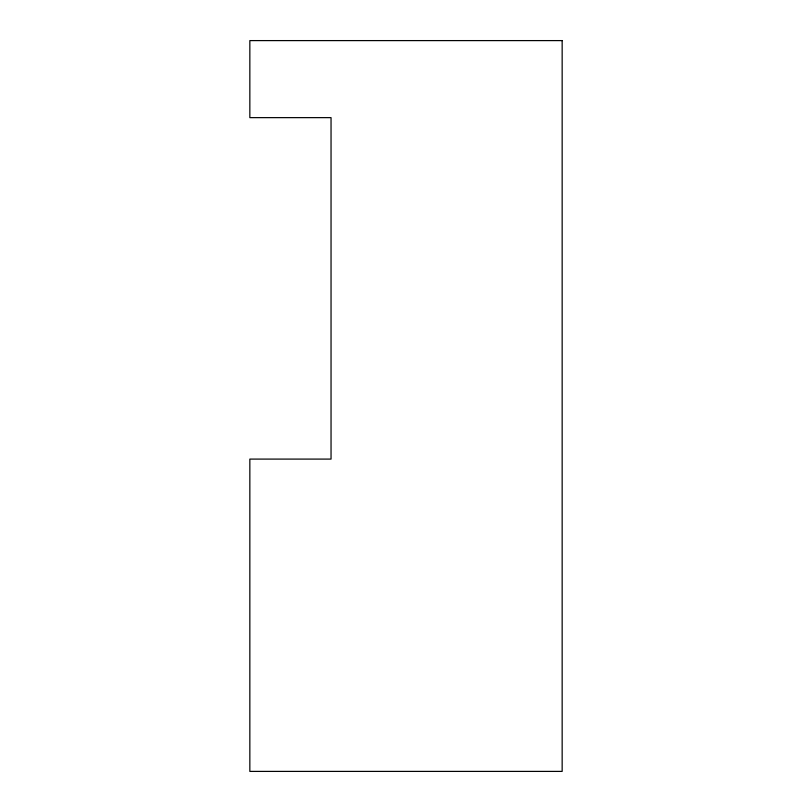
<?xml version="1.0" encoding="UTF-8"?>
<svg xmlns="http://www.w3.org/2000/svg" width="812" height="812" viewBox="0 0 812 812"><rect width="100%" height="100%" fill="white"/><g stroke="black" fill="none" stroke-linecap="round" stroke-linejoin="round"><path stroke-width="1.22" d="M562.158 40.6L249.842 40.6L249.842 117.638L331.042 117.638L331.042 459.095L249.842 459.095L249.842 771.4L562.158 771.4L562.158 40.6"/></g></svg>
